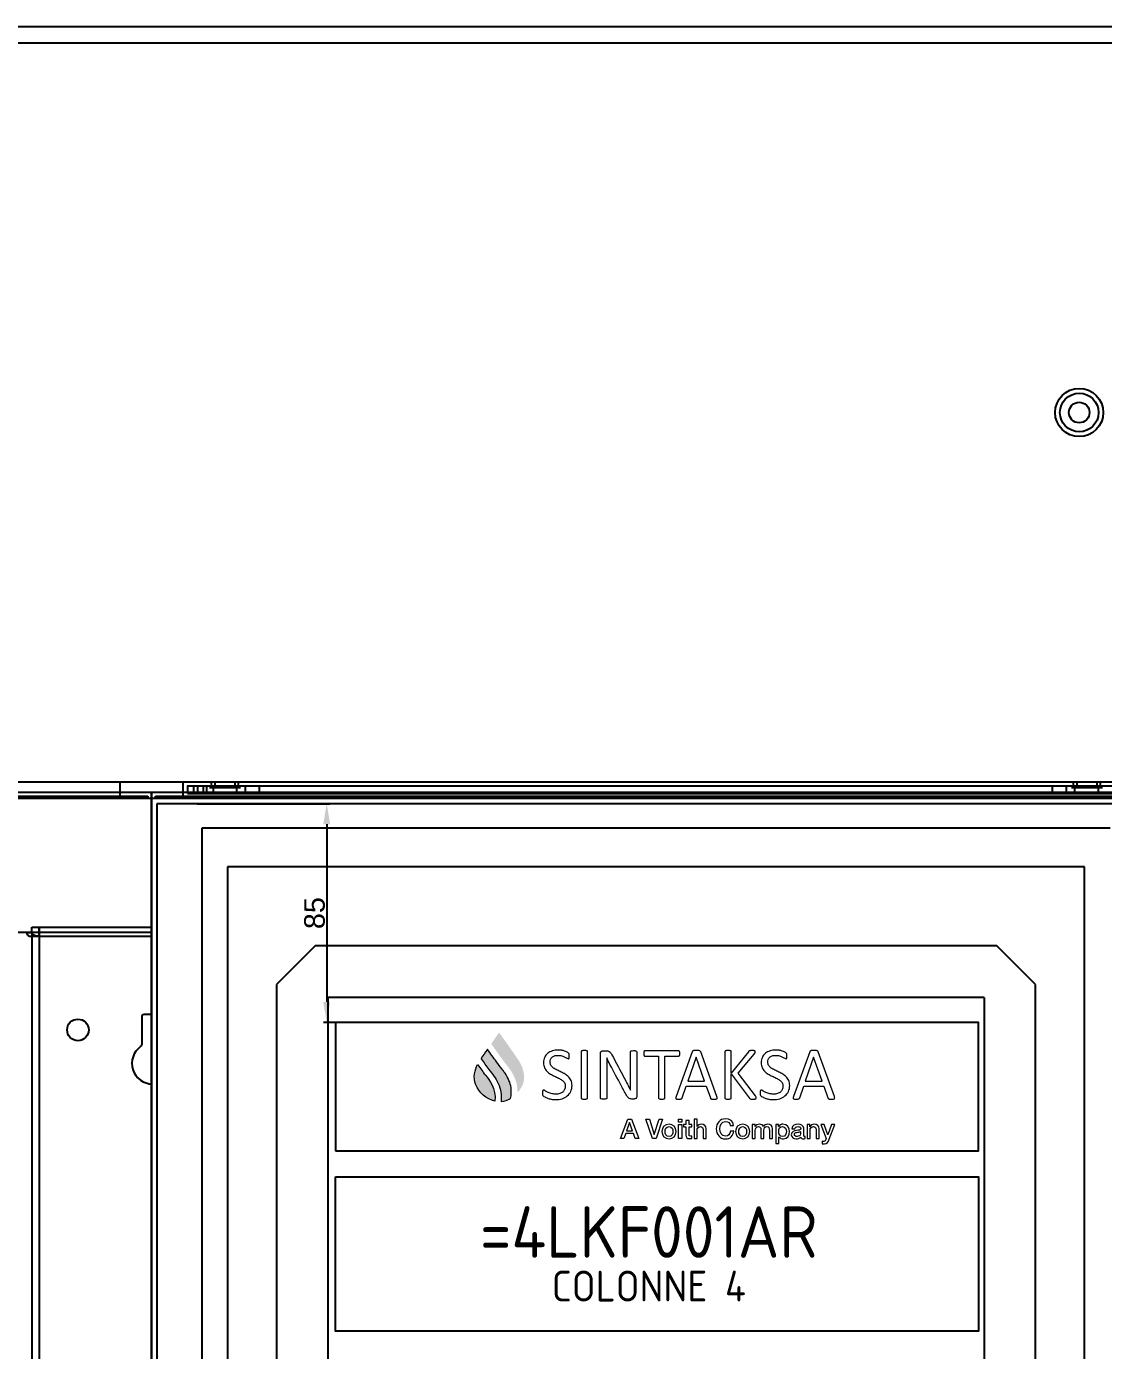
# Model space of a CAD drawing. Header units: millimetres. Extents: x 37984 to 70752, y 14140 to 37584.
# Drawn here: x 39561 to 39980, y 24547 to 25061 of the extents above; entities that cross this region are included whole.
import ezdxf

# ---------------------------------------------------------------- set-up
doc = ezdxf.new("R2010")
doc.units = ezdxf.units.MM
doc.set_wipeout_variables(frame=1)
doc.layers.add('! NO PLOT !', color=7, linetype='Continuous', true_color=0xff75dd, plot=False)
doc.layers.add('000-PI-Oprema', color=30, linetype='Continuous', lineweight=5)
for name, color, linetype in [('000-PI-ORMAR', 2, 'Continuous'), ('AUT_7', 7, 'Continuous'), ('Layer 1', 7, 'Continuous')]:
    doc.layers.add(name, color=color, linetype=linetype)
doc.styles.add('PI0', font='isocpeur.ttf', dxfattribs={"width": 0.9})
doc.styles.get("Standard").update_dxf_attribs({"font": 'arial.ttf'})
doc.dimstyles.new('ISO-25-lb', dxfattribs={"dimtxt": 8, "dimasz": 8, "dimexe": 1.25, "dimexo": 0.625, "dimtad": 1, "dimtxsty": 'Standard', "dimcen": 5, "dimadec": 0, "dimazin": 0, "dimtfac": 1, "dimtmove": 0, "dimatfit": 3, "dimfxl": 1, "dimarcsym": 0})

# ---------------------------------------------------------------- blocks, each defined once
blk = doc.blocks.new('*D586')
at = {"layer": '! NO PLOT !', "color": 0, "linetype": 'Continuous', "lineweight": -2, "ltscale": 0.25, "transparency": 16777216}
for p, q in [((39627.31, 24759.4), (39678.97, 24759.4)), ((39677.72, 24751.4), (39677.72, 24682.4)), ((39701.06, 24674.4), (39676.47, 24674.4))]:
    blk.add_line(p, q, dxfattribs=at)
at = {"layer": '! NO PLOT !', "color": 0, "ltscale": 0.25, "transparency": 16777216}
for points in [[(39676.39, 24751.4), (39679.05, 24751.4), (39677.72, 24759.4)], [(39676.39, 24682.4), (39679.05, 24682.4), (39677.72, 24674.4)]]:
    blk.add_solid(points, dxfattribs=at)
at = {"layer": 'Defpoints', "color": 0, "ltscale": 0.25, "transparency": 16777216}
for p in [(39626.68, 24759.4), (39677.72, 24674.4), (39701.68, 24674.4)]:
    blk.add_point(p, dxfattribs=at)
at = {"layer": '! NO PLOT !', "color": 0, "lineweight": 25, "ltscale": 0.25, "transparency": 16777216, "insert": (39673.01, 24716.9), "char_height": 8, "attachment_point": 5, "rotation": 90}
blk.add_mtext('85', dxfattribs=at)
blk = doc.blocks.new('8606.000_montažna')
at = {"layer": '! NO PLOT !'}
blk.add_line((51182.39, 38449.42), (51182.39, 36559.42), dxfattribs=at)
at = {"layer": '000-PI-ORMAR'}
blk.add_line((51182.39, 38449.42), (51138.39, 38449.42), dxfattribs=at)
blk = doc.blocks.new('spojnica')
at = {"layer": '! NO PLOT !', "transparency": 33554687}
for p, q in [((44768.49, 28808), (44768.49, 28811.5)), ((44768.49, 28811.5), (44768.49, 26919.4)), ((44856.49, 28808), (44856.49, 28811.5)), ((44856.49, 28811.5), (44856.49, 26919.4)), ((44764.49, 28808), (44768.49, 28808)), ((44768.49, 28808), (44856.49, 28808)), ((44856.49, 28808), (44860.49, 28808)), ((44861.49, 28809.4), (44861.49, 26919.4)), ((44808.29, 28776.5), (44808.29, 28765.85)), ((44815.69, 28777.5), (44809.29, 28777.5)), ((44816.69, 28765.85), (44816.69, 28776.5))]:
    blk.add_line(p, q, dxfattribs=at)
for points in [[(44763.49, 28809.4), (44763.51, 28809.2), (44763.57, 28809), (44763.66, 28808.8), (44763.8, 28808.61), (44763.96, 28808.42), (44764.16, 28808.24), (44764.4, 28808.07), (44764.49, 28808)], [(44765.49, 28809.4), (44765.51, 28809.28), (44765.54, 28809.16), (44765.6, 28809.04), (44765.68, 28808.92), (44765.78, 28808.81), (44765.9, 28808.7), (44766.04, 28808.6), (44766.2, 28808.5), (44766.37, 28808.41), (44766.57, 28808.33), (44766.77, 28808.26), (44766.99, 28808.19), (44767.23, 28808.13), (44767.47, 28808.09), (44767.72, 28808.05), (44767.97, 28808.02), (44768.23, 28808.01), (44768.49, 28808)], [(44856.49, 28808), (44856.76, 28808.01), (44857.02, 28808.02), (44857.27, 28808.05), (44857.52, 28808.09), (44857.76, 28808.13), (44857.99, 28808.19), (44858.22, 28808.26), (44858.42, 28808.33), (44858.62, 28808.41), (44858.79, 28808.5), (44858.95, 28808.6), (44859.09, 28808.7), (44859.21, 28808.81), (44859.31, 28808.92), (44859.39, 28809.04), (44859.45, 28809.16), (44859.48, 28809.28), (44859.49, 28809.4)], [(44860.49, 28808), (44860.74, 28808.17), (44860.95, 28808.35), (44861.13, 28808.53), (44861.28, 28808.73), (44861.39, 28808.92), (44861.46, 28809.12), (44861.49, 28809.33), (44861.49, 28809.4)]]:
    blk.add_lwpolyline(points, dxfattribs=at)
for centre in [(44783.49, 28771.5), (44841.49, 28771.5)]:
    blk.add_circle(centre, 4.2, dxfattribs=at)
for centre, radius, start, end in [((44809.29, 28776.5), 1, 90, 180), ((44815.69, 28776.5), 1, 0, 90), ((44812.49, 28758.5), 8, 125.2944, 54.7056), ((44807.29, 28765.85), 1, 305.2944, 0), ((44817.69, 28765.85), 1, 180, 234.7056)]:
    blk.add_arc(centre, radius, start, end, dxfattribs=at)
at = {"layer": '000-PI-ORMAR', "transparency": 33554687}
for p, q in [((44765.59, 28811.5), (44859.39, 28811.5)), ((44765.59, 28809.5), (44765.59, 28811.5)), ((44859.39, 28809.5), (44859.39, 28811.5)), ((44763.49, 28809.4), (44765.49, 28809.4)), ((44765.59, 28809.5), (44768.49, 28809.5)), ((44768.49, 28809.5), (44856.49, 28809.5)), ((44856.49, 28809.5), (44859.39, 28809.5)), ((44859.49, 28809.4), (44861.49, 28809.4))]:
    blk.add_line(p, q, dxfattribs=at)
blk = doc.blocks.new('SE_krov_300mm')
at = {"layer": '000-PI-ORMAR'}
for p, q in [((-444.5, 300), (488.5, 300)), ((507, 293.5), (-485, 293.5)), ((-485, 6.5), (507, 6.5)), ((466.5, 0), (-466.5, 0)), ((490, 0), (466.5, 0))]:
    blk.add_line(p, q, dxfattribs=at)
for radius in [9.36, 9.36, 7.5, 4]:
    blk.add_circle((471.5, 150), radius, dxfattribs=at)

msp = doc.modelspace()

# ---------------------------------------------------------------- linework, layer by layer
at = {"layer": '000-PI-ORMAR'}
for p, q in [((39029.922, 24767.904), (39597.422, 24767.904)), ((39597.422, 24761.404), (39597.422, 24767.904)), ((39621.922, 24767.904), (39989.422, 24767.904)), ((39029.922, 24763.904), (39597.422, 24763.904)), ((39029.922, 24762.404), (39597.422, 24762.404))]:
    msp.add_line(p, q, dxfattribs=at)

# ---------------------------------------------------------------- block references
at = {"layer": '000-PI-Oprema'}
for name, p in [('8606.000_montažna', (-11619.223, -13740.014)), ('spojnica', (-5202.464, -4100))]:
    msp.add_blockref(name, p, dxfattribs=at)

# ---------------------------------------------------------------- next in the draw order: wipeouts: each hides what was drawn before it
msp.add_wipeout([(39609.672, 24763.904), (40001.672, 24763.904), (40001.672, 22766.904), (39609.672, 22766.904)]).dxf.layer = '000-PI-ORMAR'

# ---------------------------------------------------------------- next in the draw order: hatches: boundary and pattern name
at = {"true_color": 0x0063af}
h = msp.add_hatch(color=144, dxfattribs=at)
h.dxf.hatch_style = 1
h.paths.add_polyline_path([(39747.527, 24666.565), (39744.718, 24670.515, 0.0001639), (39741.661, 24666.133, 0.3444458), (39741.65, 24666.108, 0.0001087), (39742.459, 24664.982, 0.0062703), (39746.843, 24658.92, 0.0087089), (39747.566, 24657.989, -0.0195732), (39748.984, 24656.118, -0.0588841), (39750.911, 24652.556, -0.1007765), (39751.867, 24647.117, 0.0805623), (39753.934, 24650.399, 0.0737065), (39754.393, 24652.301, 0.055392), (39754.357, 24654.23, 0.070345), (39753.38, 24657.699, 0.03122), (39752.607, 24659.214), (39752.374, 24659.58, 0.0016872)])
h = msp.add_hatch(color=144, dxfattribs=at)
h.dxf.hatch_style = 1
h.paths.add_polyline_path([(39745.52, 24643.753, 0.1104096), (39749.171, 24644.903), (39749.342, 24645.947, 0.1335801), (39748.545, 24651.924, 0.0533925), (39747.024, 24654.672, 0.0177841), (39746.127, 24655.881), (39745.723, 24656.389, -0.0112383), (39743.688, 24659.099, 0.0006132), (39740.172, 24663.989, 0.0677796), (39740.032, 24663.796, 0.0011834), (39737.676, 24660.403, 0.0478512), (39737.777, 24660.258, 0.0008429), (39739.213, 24658.261, 0.0066904), (39740.755, 24656.172, -0.0062584), (39742.724, 24653.589, -0.0459109), (39744.337, 24650.745, -0.1290323)])
h = msp.add_hatch(color=144, dxfattribs=at)
h.dxf.hatch_style = 1
edge = h.paths.add_edge_path()
edge.add_spline(control_points=[(39735.622, 24650.236), (39736.961, 24647.207), (39739.655, 24644.524), (39743.084, 24643.871)], knot_values=[3, 3, 3, 3, 4, 4, 4, 4], degree=3, periodic=0)
edge.add_spline(control_points=[(39743.084, 24643.871), (39743.549, 24648.748), (39740.914, 24652.061), (39739.43, 24653.912)], knot_values=[4, 4, 4, 4, 5, 5, 5, 5], degree=3, periodic=0)
edge.add_spline(control_points=[(39739.43, 24653.912), (39739.43, 24653.912), (39739.238, 24654.153), (39739.238, 24654.153)], knot_values=[0.00001, 0.00001, 0.00001, 0.00001, 1, 1, 1, 1], degree=3, periodic=0)
edge.add_spline(control_points=[(39739.238, 24654.153), (39738.555, 24655.012), (39737.518, 24656.442), (39736.306, 24658.132)], knot_values=[1, 1, 1, 1, 2, 2, 2, 2], degree=3, periodic=0)
edge.add_spline(control_points=[(39736.306, 24658.132), (39735.346, 24656.11), (39734.431, 24652.924), (39735.622, 24650.236)], knot_values=[2, 2, 2, 2, 3, 3, 3, 3], degree=3, periodic=0)

# ---------------------------------------------------------------- next in the draw order: linework, layer by layer
at = {"layer": '! NO PLOT !'}
for p, q in [((39609.684, 24761.404), (39609.684, 22776.904)), ((39609.684, 22776.904), (39609.684, 24761.404)), ((39982.184, 24749.904), (39629.184, 24749.904)), ((39629.184, 24749.904), (39629.184, 22788.404)), ((39609.672, 22789.904), (39609.672, 24740.766)), ((39972.184, 24734.904), (39639.184, 24734.904)), ((39639.184, 24734.904), (39639.184, 22803.404)), ((39972.184, 22803.404), (39972.184, 24734.904)), ((39673.184, 24704.154), (39658.184, 24689.154)), ((39938.184, 24704.154), (39673.184, 24704.154)), ((39953.184, 24689.154), (39938.184, 24704.154)), ((39658.184, 24689.154), (39658.184, 22849.154)), ((39953.184, 22849.154), (39953.184, 24689.154)), ((39678.184, 24684.154), (39678.184, 22854.154)), ((39933.184, 24684.154), (39678.184, 24684.154)), ((39933.184, 24684.154), (39933.184, 22854.154))]:
    msp.add_line(p, q, dxfattribs=at)
msp.add_lwpolyline([(39681.065, 24624.484), (39931.065, 24624.484), (39931.065, 24674.404), (39681.065, 24674.404)], close=True)
at = {"layer": '000-PI-ORMAR'}
for p, q in [((39621.922, 24761.404), (39621.922, 24767.904)), ((39623.422, 24766.404), (39987.922, 24766.404)), ((39623.672, 24766.404), (39623.672, 24763.404)), ((39626.039, 24763.404), (39626.039, 24766.404)), ((39627.672, 24763.404), (39627.672, 24766.404)), ((39629.672, 24766.404), (39629.672, 24763.404)), ((39631.059, 24763.404), (39631.059, 24766.404)), ((39633.071, 24766.404), (39632.765, 24767.904)), ((39633.071, 24766.404), (39632.765, 24767.904)), ((39633.672, 24763.404), (39633.672, 24766.404)), ((39634.172, 24767.904), (39634.172, 24766.404)), ((39642.172, 24766.404), (39642.172, 24767.904)), ((39642.826, 24763.404), (39642.826, 24766.404)), ((39643.272, 24766.404), (39643.579, 24767.904)), ((39643.272, 24766.404), (39643.579, 24767.904)), ((39646.112, 24763.404), (39646.112, 24766.404)), ((39651.588, 24763.404), (39651.588, 24766.404)), ((39959.755, 24763.404), (39959.755, 24766.404)), ((39965.231, 24763.404), (39965.231, 24766.404)), ((39968.071, 24766.404), (39967.765, 24767.904)), ((39968.071, 24766.404), (39967.765, 24767.904)), ((39968.517, 24763.404), (39968.517, 24766.404)), ((39969.172, 24767.904), (39969.172, 24766.404)), ((39977.172, 24766.404), (39977.172, 24767.904)), ((39977.672, 24763.404), (39977.672, 24766.404)), ((39978.272, 24766.404), (39978.579, 24767.904)), ((39978.272, 24766.404), (39978.579, 24767.904)), ((39609.684, 24761.404), (39017.684, 24761.404)), ((39597.422, 24763.904), (39609.672, 24763.904)), ((39597.422, 24762.404), (39608.172, 24762.404)), ((39608.172, 24762.404), (39608.172, 24761.404)), ((39609.672, 24740.766), (39609.672, 24763.904)), ((39609.672, 24763.904), (39621.922, 24763.904)), ((39609.672, 24763.904), (39609.672, 24761.404)), ((40001.684, 24761.404), (39609.684, 24761.404)), ((40001.684, 24761.404), (39609.684, 24761.404)), ((39609.684, 24761.404), (39609.684, 22776.904)), ((39611.172, 24761.404), (39611.172, 24762.404)), ((39611.172, 24762.404), (39621.922, 24762.404)), ((39621.922, 24763.904), (39989.422, 24763.904)), ((39621.922, 24762.404), (39989.422, 24762.404)), ((39623.672, 24763.404), (39987.672, 24763.404)), ((39644.172, 24765.554), (39632.172, 24765.554)), ((39644.172, 24765.554), (39632.172, 24765.554)), ((39979.172, 24765.554), (39967.172, 24765.554)), ((39979.172, 24765.554), (39967.172, 24765.554)), ((39611.684, 24759.404), (39611.684, 22778.904)), ((39999.684, 24759.404), (39611.684, 24759.404))]:
    msp.add_line(p, q, dxfattribs=at)
at = {"layer": 'AUT_7'}
msp.add_lwpolyline([(39681.065, 24614.484), (39931.065, 24614.484), (39931.065, 24554.484), (39681.065, 24554.484)], close=True, dxfattribs=at)
at = {"layer": 'Layer 1', "color": 144, "lineweight": 0, "true_color": 0x0063af}
msp.add_lwpolyline([(39745.723, 24656.389, -0.0112383), (39743.688, 24659.099, 0.0006132), (39740.172, 24663.989, 0.0677796), (39740.032, 24663.796, 0.0011834), (39737.676, 24660.403, 0.0478512), (39737.777, 24660.258, 0.0008429), (39739.213, 24658.261, 0.0066904), (39740.755, 24656.172, -0.0062584), (39742.724, 24653.589, -0.0459109), (39744.337, 24650.745, -0.1290323), (39745.52, 24643.753, 0.1104096), (39749.171, 24644.903), (39749.342, 24645.947, 0.1335801), (39748.545, 24651.924, 0.0533925), (39747.024, 24654.672, 0.0177841), (39746.127, 24655.881), (39745.723, 24656.389)], format="xyb", dxfattribs=at)
at = {"layer": 'Layer 1', "color": 8, "lineweight": 0, "true_color": 0x777777}
msp.add_lwpolyline([(39798.219, 24645.733, -0.1035306), (39798.127, 24645.248, -0.223171), (39797.469, 24644.708, -0.0624211), (39797.164, 24644.665, -0.0012931), (39796.244, 24644.665, -0.061201), (39795.59, 24644.75, -0.1130218), (39794.952, 24645.134, -0.0487154), (39794.542, 24645.61, -0.0254764), (39794.225, 24646.106, -0.0066886), (39792.184, 24649.898, -0.0023466), (39787.79, 24658.101, -0.0102917), (39786.517, 24660.661), (39786.517, 24660.072, -0.0052088), (39786.561, 24656.714, -0.0000251), (39786.561, 24645.078, -0.1260238), (39786.521, 24644.926, -0.1434189), (39786.401, 24644.793, -0.091373), (39786.177, 24644.708, -0.0469163), (39785.623, 24644.628, -0.0173475), (39785.094, 24644.624, -0.0657354), (39784.369, 24644.729, -0.1385706), (39784.154, 24644.86, -0.1341797), (39784.074, 24645.047, -0.0004176), (39784.072, 24662.354, -0.0895574), (39784.151, 24662.84, -0.1357099), (39784.388, 24663.168, -0.1623113), (39785.082, 24663.423, -0.0012781), (39786.447, 24663.422, -0.0456713), (39787.011, 24663.365, -0.1705051), (39787.89, 24662.837, -0.0361942), (39788.146, 24662.494, -0.0237687), (39788.504, 24661.883, 0.0004254), (39793.353, 24652.809, -0.0075938), (39795.768, 24648.092, -0.0040344), (39795.733, 24652.493, -0.0000156), (39795.732, 24663.01, -0.253568), (39795.891, 24663.287, -0.067602), (39796.115, 24663.386, -0.0470169), (39796.45, 24663.448, -0.0367928), (39797.426, 24663.456, -0.0403102), (39797.791, 24663.402, -0.0734576), (39798.028, 24663.309, -0.2458048), (39798.217, 24663.041, -0.0004177)], format="xyb", close=True, dxfattribs=at)
for points in [[(39821.277, 24660.938), (39821.262, 24660.938), (39818.036, 24651.606), (39824.549, 24651.606), (39821.277, 24660.938)], [(39866.945, 24660.938), (39866.93, 24660.938), (39863.707, 24651.606), (39870.216, 24651.606), (39866.945, 24660.938)], [(39794.745, 24636.795), (39796.136, 24636.795), (39799.009, 24629.334), (39797.607, 24629.334), (39796.909, 24631.308), (39793.929, 24631.308), (39793.231, 24629.334), (39791.882, 24629.334), (39794.745, 24636.795)], [(39794.285, 24632.301), (39796.563, 24632.301), (39795.445, 24635.509), (39795.415, 24635.509), (39794.285, 24632.301)], [(39801.775, 24636.795), (39803.134, 24636.795), (39805.006, 24630.891), (39805.026, 24630.891), (39806.938, 24636.795), (39808.264, 24636.795), (39805.714, 24629.334), (39804.264, 24629.334), (39801.775, 24636.795)], [(39814.489, 24636.795), (39815.68, 24636.795), (39815.68, 24635.666), (39814.489, 24635.666), (39814.489, 24636.795)], [(39814.489, 24634.734), (39815.68, 24634.734), (39815.68, 24629.333), (39814.489, 24629.333), (39814.489, 24634.734)]]:
    msp.add_lwpolyline(points, dxfattribs=at)
for points, knots in [([(39773.05, 24649.959), (39773.05, 24649.08), (39772.887, 24648.299), (39772.565, 24647.614), (39772.243, 24646.93), (39771.793, 24646.347), (39771.219, 24645.871), (39770.647, 24645.394), (39769.972, 24645.034), (39769.194, 24644.794), (39768.417, 24644.553), (39767.582, 24644.433), (39766.685, 24644.433), (39766.058, 24644.433), (39765.476, 24644.482), (39764.941, 24644.591), (39764.407, 24644.699), (39763.93, 24644.827), (39763.508, 24644.981), (39763.092, 24645.136), (39762.738, 24645.297), (39762.454, 24645.459), (39762.167, 24645.622), (39761.969, 24645.763), (39761.86, 24645.878), (39761.75, 24645.994), (39761.666, 24646.141), (39761.616, 24646.321), (39761.563, 24646.497), (39761.537, 24646.736), (39761.537, 24647.035), (39761.537, 24647.247), (39761.545, 24647.424), (39761.565, 24647.565), (39761.583, 24647.705), (39761.614, 24647.815), (39761.649, 24647.903), (39761.69, 24647.991), (39761.738, 24648.051), (39761.796, 24648.085), (39761.852, 24648.118), (39761.923, 24648.137), (39762, 24648.137), (39762.134, 24648.137), (39762.324, 24648.053), (39762.568, 24647.891), (39762.815, 24647.727), (39763.132, 24647.546), (39763.516, 24647.356), (39763.905, 24647.16), (39764.369, 24646.98), (39764.912, 24646.809), (39765.459, 24646.644), (39766.085, 24646.556), (39766.802, 24646.556), (39767.341, 24646.556), (39767.833, 24646.632), (39768.283, 24646.775), (39768.732, 24646.919), (39769.116, 24647.124), (39769.441, 24647.389), (39769.763, 24647.653), (39770.012, 24647.98), (39770.185, 24648.364), (39770.36, 24648.752), (39770.447, 24649.188), (39770.447, 24649.685), (39770.447, 24650.214), (39770.325, 24650.668), (39770.084, 24651.044), (39769.842, 24651.417), (39769.525, 24651.751), (39769.128, 24652.034), (39768.732, 24652.317), (39768.283, 24652.579), (39767.777, 24652.814), (39767.269, 24653.05), (39766.751, 24653.293), (39766.223, 24653.536), (39765.69, 24653.783), (39765.177, 24654.059), (39764.676, 24654.357), (39764.171, 24654.654), (39763.724, 24655.006), (39763.33, 24655.413), (39762.931, 24655.817), (39762.614, 24656.292), (39762.368, 24656.836), (39762.119, 24657.383), (39762, 24658.036), (39762, 24658.798), (39762, 24659.576), (39762.139, 24660.274), (39762.426, 24660.887), (39762.708, 24661.497), (39763.107, 24662.015), (39763.609, 24662.427), (39764.117, 24662.842), (39764.72, 24663.156), (39765.42, 24663.375), (39766.119, 24663.592), (39766.873, 24663.7), (39767.684, 24663.7), (39768.1, 24663.7), (39768.514, 24663.663), (39768.933, 24663.592), (39769.354, 24663.519), (39769.748, 24663.423), (39770.119, 24663.302), (39770.492, 24663.182), (39770.823, 24663.048), (39771.112, 24662.896), (39771.402, 24662.744), (39771.592, 24662.626), (39771.683, 24662.536), (39771.772, 24662.445), (39771.834, 24662.37), (39771.864, 24662.318), (39771.891, 24662.265), (39771.917, 24662.198), (39771.938, 24662.117), (39771.955, 24662.034), (39771.968, 24661.933), (39771.98, 24661.82), (39771.988, 24661.704), (39771.993, 24661.553), (39771.993, 24661.372), (39771.993, 24661.198), (39771.988, 24661.045), (39771.973, 24660.911), (39771.958, 24660.771), (39771.938, 24660.661), (39771.907, 24660.569), (39771.879, 24660.477), (39771.836, 24660.412), (39771.785, 24660.367), (39771.732, 24660.322), (39771.671, 24660.301), (39771.602, 24660.301), (39771.498, 24660.301), (39771.331, 24660.367), (39771.104, 24660.501), (39770.879, 24660.637), (39770.599, 24660.79), (39770.274, 24660.962), (39769.944, 24661.125), (39769.558, 24661.284), (39769.106, 24661.421), (39768.658, 24661.56), (39768.158, 24661.631), (39767.597, 24661.631), (39767.076, 24661.631), (39766.622, 24661.56), (39766.236, 24661.421), (39765.852, 24661.284), (39765.532, 24661.093), (39765.281, 24660.865), (39765.032, 24660.633), (39764.841, 24660.36), (39764.717, 24660.04), (39764.592, 24659.725), (39764.529, 24659.386), (39764.529, 24659.028), (39764.529, 24658.506), (39764.651, 24658.06), (39764.892, 24657.682), (39765.131, 24657.307), (39765.454, 24656.975), (39765.855, 24656.684), (39766.254, 24656.395), (39766.708, 24656.129), (39767.221, 24655.888), (39767.732, 24655.649), (39768.252, 24655.403), (39768.783, 24655.158), (39769.311, 24654.911), (39769.835, 24654.641), (39770.345, 24654.348), (39770.855, 24654.055), (39771.312, 24653.704), (39771.714, 24653.308), (39772.11, 24652.907), (39772.435, 24652.433), (39772.679, 24651.889), (39772.928, 24651.345), (39773.05, 24650.698), (39773.05, 24649.959)], [0, 0, 0, 0, 1, 1, 1, 2, 2, 2, 3, 3, 3, 4, 4, 4, 5, 5, 5, 6, 6, 6, 7, 7, 7, 8, 8, 8, 9, 9, 9, 10, 10, 10, 11, 11, 11, 12, 12, 12, 13, 13, 13, 14, 14, 14, 15, 15, 15, 16, 16, 16, 17, 17, 17, 18, 18, 18, 19, 19, 19, 20, 20, 20, 21, 21, 21, 22, 22, 22, 23, 23, 23, 24, 24, 24, 25, 25, 25, 26, 26, 26, 27, 27, 27, 28, 28, 28, 29, 29, 29, 30, 30, 30, 31, 31, 31, 32, 32, 32, 33, 33, 33, 34, 34, 34, 35, 35, 35, 36, 36, 36, 37, 37, 37, 38, 38, 38, 39, 39, 39, 40, 40, 40, 41, 41, 41, 42, 42, 42, 43, 43, 43, 44, 44, 44, 45, 45, 45, 46, 46, 46, 47, 47, 47, 48, 48, 48, 49, 49, 49, 50, 50, 50, 51, 51, 51, 52, 52, 52, 53, 53, 53, 54, 54, 54, 55, 55, 55, 56, 56, 56, 57, 57, 57, 58, 58, 58, 59, 59, 59, 60, 60, 60, 61, 61, 61, 62, 62, 62, 62]), ([(39779.097, 24645.081), (39779.097, 24645.007), (39779.08, 24644.939), (39779.039, 24644.878), (39779.001, 24644.823), (39778.935, 24644.777), (39778.836, 24644.741), (39778.736, 24644.709), (39778.612, 24644.68), (39778.452, 24644.656), (39778.294, 24644.63), (39778.094, 24644.621), (39777.853, 24644.621), (39777.622, 24644.621), (39777.423, 24644.63), (39777.261, 24644.656), (39777.093, 24644.68), (39776.966, 24644.709), (39776.87, 24644.741), (39776.771, 24644.777), (39776.705, 24644.823), (39776.666, 24644.878), (39776.628, 24644.939), (39776.61, 24645.007), (39776.61, 24645.081), (39776.61, 24645.081), (39776.61, 24663.048), (39776.61, 24663.048), (39776.61, 24663.127), (39776.628, 24663.195), (39776.672, 24663.251), (39776.717, 24663.307), (39776.788, 24663.355), (39776.893, 24663.387), (39776.991, 24663.423), (39777.121, 24663.45), (39777.281, 24663.474), (39777.441, 24663.5), (39777.632, 24663.511), (39777.853, 24663.511), (39778.094, 24663.511), (39778.294, 24663.5), (39778.452, 24663.474), (39778.612, 24663.45), (39778.736, 24663.423), (39778.836, 24663.387), (39778.935, 24663.355), (39779.001, 24663.307), (39779.039, 24663.251), (39779.08, 24663.195), (39779.097, 24663.127), (39779.097, 24663.048), (39779.097, 24663.048), (39779.097, 24645.081), (39779.097, 24645.081)], [0, 0, 0, 0, 1, 1, 1, 2, 2, 2, 3, 3, 3, 4, 4, 4, 5, 5, 5, 6, 6, 6, 7, 7, 7, 8, 8, 8, 9, 9, 9, 10, 10, 10, 11, 11, 11, 12, 12, 12, 13, 13, 13, 14, 14, 14, 15, 15, 15, 16, 16, 16, 17, 17, 17, 18, 18, 18, 18]), ([(39814.928, 24662.354), (39814.928, 24662.17), (39814.918, 24662.015), (39814.898, 24661.876), (39814.877, 24661.745), (39814.849, 24661.637), (39814.803, 24661.55), (39814.761, 24661.468), (39814.707, 24661.41), (39814.646, 24661.372), (39814.585, 24661.334), (39814.512, 24661.314), (39814.433, 24661.314), (39814.433, 24661.314), (39809.173, 24661.314), (39809.173, 24661.314), (39809.173, 24661.314), (39809.173, 24645.081), (39809.173, 24645.081), (39809.173, 24645.007), (39809.15, 24644.939), (39809.114, 24644.878), (39809.072, 24644.823), (39809.005, 24644.777), (39808.909, 24644.741), (39808.812, 24644.709), (39808.683, 24644.68), (39808.525, 24644.656), (39808.365, 24644.63), (39808.165, 24644.621), (39807.926, 24644.621), (39807.692, 24644.621), (39807.496, 24644.63), (39807.331, 24644.656), (39807.169, 24644.68), (39807.039, 24644.709), (39806.943, 24644.741), (39806.846, 24644.777), (39806.778, 24644.823), (39806.74, 24644.878), (39806.702, 24644.939), (39806.682, 24645.007), (39806.682, 24645.081), (39806.682, 24645.081), (39806.682, 24661.314), (39806.682, 24661.314), (39806.682, 24661.314), (39801.417, 24661.314), (39801.417, 24661.314), (39801.338, 24661.314), (39801.272, 24661.334), (39801.208, 24661.372), (39801.145, 24661.41), (39801.094, 24661.468), (39801.056, 24661.55), (39801.015, 24661.637), (39800.985, 24661.745), (39800.965, 24661.876), (39800.937, 24662.015), (39800.924, 24662.17), (39800.924, 24662.354), (39800.924, 24662.537), (39800.937, 24662.696), (39800.965, 24662.842), (39800.985, 24662.978), (39801.015, 24663.093), (39801.056, 24663.182), (39801.094, 24663.265), (39801.145, 24663.33), (39801.208, 24663.365), (39801.272, 24663.405), (39801.338, 24663.424), (39801.417, 24663.424), (39801.417, 24663.424), (39814.433, 24663.424), (39814.433, 24663.424), (39814.512, 24663.424), (39814.585, 24663.405), (39814.646, 24663.365), (39814.707, 24663.33), (39814.761, 24663.265), (39814.803, 24663.182), (39814.849, 24663.093), (39814.877, 24662.978), (39814.898, 24662.842), (39814.918, 24662.696), (39814.928, 24662.537), (39814.928, 24662.354)], [0, 0, 0, 0, 1, 1, 1, 2, 2, 2, 3, 3, 3, 4, 4, 4, 5, 5, 5, 6, 6, 6, 7, 7, 7, 8, 8, 8, 9, 9, 9, 10, 10, 10, 11, 11, 11, 12, 12, 12, 13, 13, 13, 14, 14, 14, 15, 15, 15, 16, 16, 16, 17, 17, 17, 18, 18, 18, 19, 19, 19, 20, 20, 20, 21, 21, 21, 22, 22, 22, 23, 23, 23, 24, 24, 24, 25, 25, 25, 26, 26, 26, 27, 27, 27, 28, 28, 28, 29, 29, 29, 29]), ([(39829.333, 24645.588), (39829.412, 24645.377), (39829.451, 24645.206), (39829.458, 24645.073), (39829.463, 24644.945), (39829.425, 24644.844), (39829.349, 24644.778), (39829.273, 24644.711), (39829.146, 24644.669), (39828.965, 24644.651), (39828.785, 24644.63), (39828.549, 24644.621), (39828.249, 24644.621), (39827.952, 24644.621), (39827.713, 24644.627), (39827.533, 24644.64), (39827.355, 24644.656), (39827.22, 24644.68), (39827.127, 24644.714), (39827.038, 24644.748), (39826.969, 24644.794), (39826.928, 24644.85), (39826.882, 24644.911), (39826.842, 24644.981), (39826.804, 24645.069), (39826.804, 24645.069), (39825.196, 24649.625), (39825.196, 24649.625), (39825.196, 24649.625), (39817.414, 24649.625), (39817.414, 24649.625), (39817.414, 24649.625), (39815.88, 24645.128), (39815.88, 24645.128), (39815.852, 24645.04), (39815.815, 24644.966), (39815.766, 24644.903), (39815.72, 24644.838), (39815.646, 24644.783), (39815.556, 24644.741), (39815.464, 24644.699), (39815.332, 24644.669), (39815.167, 24644.651), (39814.997, 24644.63), (39814.778, 24644.621), (39814.506, 24644.621), (39814.23, 24644.621), (39813.998, 24644.63), (39813.821, 24644.656), (39813.643, 24644.68), (39813.516, 24644.726), (39813.445, 24644.794), (39813.371, 24644.86), (39813.335, 24644.961), (39813.343, 24645.09), (39813.348, 24645.217), (39813.391, 24645.392), (39813.465, 24645.604), (39813.465, 24645.604), (39819.743, 24662.992), (39819.743, 24662.992), (39819.781, 24663.096), (39819.832, 24663.186), (39819.896, 24663.252), (39819.959, 24663.319), (39820.051, 24663.373), (39820.17, 24663.41), (39820.292, 24663.45), (39820.447, 24663.474), (39820.632, 24663.488), (39820.823, 24663.502), (39821.061, 24663.512), (39821.349, 24663.512), (39821.658, 24663.512), (39821.912, 24663.502), (39822.116, 24663.488), (39822.319, 24663.474), (39822.482, 24663.45), (39822.608, 24663.41), (39822.735, 24663.373), (39822.829, 24663.315), (39822.898, 24663.242), (39822.966, 24663.169), (39823.02, 24663.082), (39823.055, 24662.976), (39823.055, 24662.976), (39829.333, 24645.588), (39829.333, 24645.588)], [0, 0, 0, 0, 1, 1, 1, 2, 2, 2, 3, 3, 3, 4, 4, 4, 5, 5, 5, 6, 6, 6, 7, 7, 7, 8, 8, 8, 9, 9, 9, 10, 10, 10, 11, 11, 11, 12, 12, 12, 13, 13, 13, 14, 14, 14, 15, 15, 15, 16, 16, 16, 17, 17, 17, 18, 18, 18, 19, 19, 19, 20, 20, 20, 21, 21, 21, 22, 22, 22, 23, 23, 23, 24, 24, 24, 25, 25, 25, 26, 26, 26, 27, 27, 27, 28, 28, 28, 29, 29, 29, 29]), ([(39844.668, 24645.11), (39844.668, 24645.034), (39844.651, 24644.966), (39844.621, 24644.903), (39844.584, 24644.836), (39844.519, 24644.787), (39844.422, 24644.749), (39844.326, 24644.711), (39844.196, 24644.68), (39844.034, 24644.656), (39843.868, 24644.63), (39843.655, 24644.621), (39843.393, 24644.621), (39843.059, 24644.621), (39842.784, 24644.634), (39842.571, 24644.662), (39842.357, 24644.691), (39842.2, 24644.745), (39842.093, 24644.823), (39841.989, 24644.9), (39841.9, 24644.985), (39841.832, 24645.081), (39841.832, 24645.081), (39834.947, 24654.442), (39834.947, 24654.442), (39834.947, 24654.442), (39834.947, 24645.081), (39834.947, 24645.081), (39834.947, 24645.013), (39834.927, 24644.951), (39834.891, 24644.888), (39834.85, 24644.823), (39834.782, 24644.777), (39834.687, 24644.741), (39834.59, 24644.709), (39834.464, 24644.68), (39834.304, 24644.656), (39834.144, 24644.63), (39833.943, 24644.621), (39833.702, 24644.621), (39833.473, 24644.621), (39833.275, 24644.63), (39833.11, 24644.656), (39832.945, 24644.68), (39832.816, 24644.709), (39832.717, 24644.741), (39832.623, 24644.777), (39832.556, 24644.823), (39832.516, 24644.888), (39832.478, 24644.951), (39832.46, 24645.013), (39832.46, 24645.081), (39832.46, 24645.081), (39832.46, 24663.048), (39832.46, 24663.048), (39832.46, 24663.126), (39832.478, 24663.195), (39832.516, 24663.251), (39832.556, 24663.31), (39832.623, 24663.355), (39832.717, 24663.387), (39832.816, 24663.423), (39832.945, 24663.451), (39833.11, 24663.475), (39833.275, 24663.497), (39833.473, 24663.512), (39833.702, 24663.512), (39833.943, 24663.512), (39834.144, 24663.497), (39834.304, 24663.475), (39834.464, 24663.451), (39834.59, 24663.423), (39834.687, 24663.387), (39834.782, 24663.355), (39834.85, 24663.31), (39834.891, 24663.251), (39834.927, 24663.195), (39834.947, 24663.126), (39834.947, 24663.048), (39834.947, 24663.048), (39834.947, 24654.731), (39834.947, 24654.731), (39834.947, 24654.731), (39841.573, 24663.048), (39841.573, 24663.048), (39841.631, 24663.136), (39841.697, 24663.207), (39841.775, 24663.265), (39841.852, 24663.325), (39841.949, 24663.368), (39842.058, 24663.403), (39842.167, 24663.439), (39842.302, 24663.465), (39842.461, 24663.482), (39842.621, 24663.502), (39842.827, 24663.512), (39843.079, 24663.512), (39843.328, 24663.512), (39843.531, 24663.497), (39843.686, 24663.475), (39843.838, 24663.451), (39843.963, 24663.42), (39844.054, 24663.382), (39844.145, 24663.344), (39844.207, 24663.296), (39844.242, 24663.236), (39844.275, 24663.182), (39844.29, 24663.114), (39844.29, 24663.048), (39844.29, 24662.922), (39844.26, 24662.8), (39844.199, 24662.672), (39844.136, 24662.545), (39844.016, 24662.371), (39843.843, 24662.151), (39843.843, 24662.151), (39837.636, 24654.731), (39837.636, 24654.731), (39837.636, 24654.731), (39844.318, 24645.852), (39844.318, 24645.852), (39844.486, 24645.599), (39844.584, 24645.428), (39844.621, 24645.339), (39844.651, 24645.243), (39844.668, 24645.168), (39844.668, 24645.11)], [0, 0, 0, 0, 1, 1, 1, 2, 2, 2, 3, 3, 3, 4, 4, 4, 5, 5, 5, 6, 6, 6, 7, 7, 7, 8, 8, 8, 9, 9, 9, 10, 10, 10, 11, 11, 11, 12, 12, 12, 13, 13, 13, 14, 14, 14, 15, 15, 15, 16, 16, 16, 17, 17, 17, 18, 18, 18, 19, 19, 19, 20, 20, 20, 21, 21, 21, 22, 22, 22, 23, 23, 23, 24, 24, 24, 25, 25, 25, 26, 26, 26, 27, 27, 27, 28, 28, 28, 29, 29, 29, 30, 30, 30, 31, 31, 31, 32, 32, 32, 33, 33, 33, 34, 34, 34, 35, 35, 35, 36, 36, 36, 37, 37, 37, 38, 38, 38, 39, 39, 39, 40, 40, 40, 41, 41, 41, 42, 42, 42, 42]), ([(39857.644, 24649.959), (39857.644, 24649.08), (39857.482, 24648.299), (39857.159, 24647.614), (39856.837, 24646.93), (39856.385, 24646.347), (39855.81, 24645.871), (39855.239, 24645.394), (39854.564, 24645.034), (39853.789, 24644.794), (39853.012, 24644.553), (39852.176, 24644.433), (39851.28, 24644.433), (39850.652, 24644.433), (39850.071, 24644.482), (39849.534, 24644.591), (39849.002, 24644.699), (39848.522, 24644.827), (39848.105, 24644.981), (39847.686, 24645.136), (39847.335, 24645.297), (39847.048, 24645.459), (39846.764, 24645.622), (39846.566, 24645.763), (39846.454, 24645.878), (39846.345, 24645.994), (39846.259, 24646.141), (39846.208, 24646.321), (39846.155, 24646.497), (39846.13, 24646.736), (39846.13, 24647.035), (39846.13, 24647.247), (39846.139, 24647.424), (39846.157, 24647.565), (39846.177, 24647.705), (39846.205, 24647.815), (39846.246, 24647.903), (39846.287, 24647.991), (39846.33, 24648.051), (39846.391, 24648.085), (39846.449, 24648.118), (39846.518, 24648.137), (39846.594, 24648.137), (39846.726, 24648.137), (39846.917, 24648.053), (39847.165, 24647.891), (39847.409, 24647.727), (39847.724, 24647.546), (39848.113, 24647.356), (39848.499, 24647.16), (39848.961, 24646.98), (39849.507, 24646.809), (39850.053, 24646.644), (39850.68, 24646.556), (39851.395, 24646.556), (39851.935, 24646.556), (39852.43, 24646.632), (39852.877, 24646.775), (39853.324, 24646.919), (39853.71, 24647.124), (39854.033, 24647.389), (39854.358, 24647.653), (39854.604, 24647.98), (39854.78, 24648.364), (39854.952, 24648.752), (39855.041, 24649.188), (39855.041, 24649.685), (39855.041, 24650.214), (39854.919, 24650.668), (39854.678, 24651.044), (39854.434, 24651.417), (39854.119, 24651.751), (39853.723, 24652.034), (39853.327, 24652.317), (39852.877, 24652.579), (39852.372, 24652.814), (39851.867, 24653.05), (39851.346, 24653.293), (39850.817, 24653.536), (39850.287, 24653.783), (39849.769, 24654.059), (39849.271, 24654.357), (39848.768, 24654.654), (39848.318, 24655.006), (39847.922, 24655.413), (39847.528, 24655.817), (39847.209, 24656.292), (39846.96, 24656.836), (39846.715, 24657.383), (39846.594, 24658.036), (39846.594, 24658.798), (39846.594, 24659.576), (39846.736, 24660.274), (39847.018, 24660.887), (39847.302, 24661.497), (39847.699, 24662.015), (39848.204, 24662.427), (39848.712, 24662.842), (39849.316, 24663.156), (39850.012, 24663.375), (39850.713, 24663.592), (39851.47, 24663.7), (39852.278, 24663.7), (39852.693, 24663.7), (39853.108, 24663.663), (39853.527, 24663.592), (39853.947, 24663.519), (39854.343, 24663.423), (39854.714, 24663.302), (39855.084, 24663.182), (39855.417, 24663.048), (39855.707, 24662.896), (39855.993, 24662.744), (39856.187, 24662.626), (39856.276, 24662.536), (39856.369, 24662.445), (39856.43, 24662.37), (39856.458, 24662.318), (39856.486, 24662.265), (39856.511, 24662.198), (39856.529, 24662.117), (39856.55, 24662.034), (39856.563, 24661.933), (39856.575, 24661.82), (39856.583, 24661.704), (39856.588, 24661.553), (39856.588, 24661.372), (39856.588, 24661.198), (39856.58, 24661.045), (39856.568, 24660.911), (39856.552, 24660.771), (39856.529, 24660.661), (39856.501, 24660.569), (39856.473, 24660.477), (39856.43, 24660.412), (39856.377, 24660.367), (39856.324, 24660.322), (39856.265, 24660.301), (39856.197, 24660.301), (39856.09, 24660.301), (39855.925, 24660.367), (39855.697, 24660.501), (39855.473, 24660.637), (39855.194, 24660.79), (39854.866, 24660.962), (39854.538, 24661.125), (39854.152, 24661.284), (39853.705, 24661.421), (39853.253, 24661.56), (39852.75, 24661.631), (39852.189, 24661.631), (39851.668, 24661.631), (39851.216, 24661.56), (39850.831, 24661.421), (39850.444, 24661.284), (39850.127, 24661.093), (39849.875, 24660.865), (39849.626, 24660.633), (39849.436, 24660.36), (39849.314, 24660.04), (39849.185, 24659.725), (39849.123, 24659.386), (39849.123, 24659.028), (39849.123, 24658.506), (39849.243, 24658.06), (39849.484, 24657.682), (39849.728, 24657.307), (39850.045, 24656.975), (39850.446, 24656.684), (39850.848, 24656.395), (39851.302, 24656.129), (39851.813, 24655.888), (39852.324, 24655.649), (39852.847, 24655.403), (39853.377, 24655.158), (39853.908, 24654.911), (39854.429, 24654.641), (39854.939, 24654.348), (39855.45, 24654.055), (39855.907, 24653.704), (39856.306, 24653.308), (39856.705, 24652.907), (39857.029, 24652.433), (39857.276, 24651.889), (39857.52, 24651.345), (39857.644, 24650.698), (39857.644, 24649.959)], [0, 0, 0, 0, 1, 1, 1, 2, 2, 2, 3, 3, 3, 4, 4, 4, 5, 5, 5, 6, 6, 6, 7, 7, 7, 8, 8, 8, 9, 9, 9, 10, 10, 10, 11, 11, 11, 12, 12, 12, 13, 13, 13, 14, 14, 14, 15, 15, 15, 16, 16, 16, 17, 17, 17, 18, 18, 18, 19, 19, 19, 20, 20, 20, 21, 21, 21, 22, 22, 22, 23, 23, 23, 24, 24, 24, 25, 25, 25, 26, 26, 26, 27, 27, 27, 28, 28, 28, 29, 29, 29, 30, 30, 30, 31, 31, 31, 32, 32, 32, 33, 33, 33, 34, 34, 34, 35, 35, 35, 36, 36, 36, 37, 37, 37, 38, 38, 38, 39, 39, 39, 40, 40, 40, 41, 41, 41, 42, 42, 42, 43, 43, 43, 44, 44, 44, 45, 45, 45, 46, 46, 46, 47, 47, 47, 48, 48, 48, 49, 49, 49, 50, 50, 50, 51, 51, 51, 52, 52, 52, 53, 53, 53, 54, 54, 54, 55, 55, 55, 56, 56, 56, 57, 57, 57, 58, 58, 58, 59, 59, 59, 60, 60, 60, 61, 61, 61, 62, 62, 62, 62]), ([(39875.006, 24645.588), (39875.08, 24645.377), (39875.12, 24645.206), (39875.126, 24645.073), (39875.133, 24644.945), (39875.095, 24644.844), (39875.019, 24644.778), (39874.94, 24644.711), (39874.813, 24644.669), (39874.635, 24644.651), (39874.458, 24644.63), (39874.216, 24644.621), (39873.917, 24644.621), (39873.619, 24644.621), (39873.381, 24644.627), (39873.203, 24644.64), (39873.023, 24644.656), (39872.888, 24644.68), (39872.799, 24644.714), (39872.705, 24644.748), (39872.637, 24644.794), (39872.594, 24644.85), (39872.553, 24644.911), (39872.51, 24644.981), (39872.472, 24645.069), (39872.472, 24645.069), (39870.864, 24649.625), (39870.864, 24649.625), (39870.864, 24649.625), (39863.085, 24649.625), (39863.085, 24649.625), (39863.085, 24649.625), (39861.548, 24645.128), (39861.548, 24645.128), (39861.52, 24645.04), (39861.482, 24644.966), (39861.434, 24644.903), (39861.383, 24644.838), (39861.316, 24644.783), (39861.223, 24644.741), (39861.132, 24644.699), (39861.002, 24644.669), (39860.832, 24644.651), (39860.664, 24644.63), (39860.446, 24644.621), (39860.177, 24644.621), (39859.895, 24644.621), (39859.666, 24644.63), (39859.49, 24644.656), (39859.31, 24644.68), (39859.186, 24644.726), (39859.113, 24644.794), (39859.042, 24644.86), (39859.005, 24644.961), (39859.011, 24645.09), (39859.016, 24645.217), (39859.056, 24645.392), (39859.133, 24645.604), (39859.133, 24645.604), (39865.413, 24662.992), (39865.413, 24662.992), (39865.449, 24663.096), (39865.5, 24663.186), (39865.563, 24663.252), (39865.627, 24663.319), (39865.718, 24663.373), (39865.838, 24663.41), (39865.959, 24663.45), (39866.111, 24663.474), (39866.305, 24663.488), (39866.488, 24663.502), (39866.729, 24663.512), (39867.018, 24663.512), (39867.328, 24663.512), (39867.58, 24663.502), (39867.785, 24663.488), (39867.989, 24663.474), (39868.151, 24663.45), (39868.279, 24663.41), (39868.403, 24663.373), (39868.499, 24663.315), (39868.565, 24663.242), (39868.631, 24663.169), (39868.684, 24663.082), (39868.723, 24662.976), (39868.723, 24662.976), (39875.006, 24645.588), (39875.006, 24645.588)], [0, 0, 0, 0, 1, 1, 1, 2, 2, 2, 3, 3, 3, 4, 4, 4, 5, 5, 5, 6, 6, 6, 7, 7, 7, 8, 8, 8, 9, 9, 9, 10, 10, 10, 11, 11, 11, 12, 12, 12, 13, 13, 13, 14, 14, 14, 15, 15, 15, 16, 16, 16, 17, 17, 17, 18, 18, 18, 19, 19, 19, 20, 20, 20, 21, 21, 21, 22, 22, 22, 23, 23, 23, 24, 24, 24, 25, 25, 25, 26, 26, 26, 27, 27, 27, 28, 28, 28, 29, 29, 29, 29]), ([(39808.012, 24632.04), (39808.012, 24633.691), (39809.005, 24634.88), (39810.741, 24634.88), (39812.474, 24634.88), (39813.468, 24633.691), (39813.468, 24632.04), (39813.468, 24630.379), (39812.474, 24629.186), (39810.741, 24629.186), (39809.005, 24629.186), (39808.012, 24630.379), (39808.012, 24632.04)], [0, 0, 0, 0, 1, 1, 1, 2, 2, 2, 3, 3, 3, 4, 4, 4, 4]), ([(39812.274, 24632.04), (39812.274, 24632.969), (39811.807, 24633.942), (39810.741, 24633.942), (39809.673, 24633.942), (39809.203, 24632.969), (39809.203, 24632.04), (39809.203, 24631.099), (39809.673, 24630.128), (39810.741, 24630.128), (39811.807, 24630.128), (39812.274, 24631.099), (39812.274, 24632.04)], [0, 0, 0, 0, 1, 1, 1, 2, 2, 2, 3, 3, 3, 4, 4, 4, 4]), ([(39816.431, 24634.734), (39816.431, 24634.734), (39817.331, 24634.734), (39817.331, 24634.734), (39817.331, 24634.734), (39817.331, 24636.355), (39817.331, 24636.355), (39817.331, 24636.355), (39818.522, 24636.355), (39818.522, 24636.355), (39818.522, 24636.355), (39818.522, 24634.734), (39818.522, 24634.734), (39818.522, 24634.734), (39819.599, 24634.734), (39819.599, 24634.734), (39819.599, 24634.734), (39819.599, 24633.847), (39819.599, 24633.847), (39819.599, 24633.847), (39818.522, 24633.847), (39818.522, 24633.847), (39818.522, 24633.847), (39818.522, 24630.965), (39818.522, 24630.965), (39818.522, 24630.473), (39818.562, 24630.223), (39819.096, 24630.223), (39819.263, 24630.223), (39819.431, 24630.223), (39819.599, 24630.263), (39819.599, 24630.263), (39819.599, 24629.344), (39819.599, 24629.344), (39819.337, 24629.324), (39819.085, 24629.282), (39818.824, 24629.282), (39817.582, 24629.282), (39817.351, 24629.762), (39817.331, 24630.661), (39817.331, 24630.661), (39817.331, 24633.847), (39817.331, 24633.847), (39817.331, 24633.847), (39816.431, 24633.847), (39816.431, 24633.847), (39816.431, 24633.847), (39816.431, 24634.734), (39816.431, 24634.734)], [0, 0, 0, 0, 1, 1, 1, 2, 2, 2, 3, 3, 3, 4, 4, 4, 5, 5, 5, 6, 6, 6, 7, 7, 7, 8, 8, 8, 9, 9, 9, 10, 10, 10, 11, 11, 11, 12, 12, 12, 13, 13, 13, 14, 14, 14, 15, 15, 15, 16, 16, 16, 16]), ([(39820.455, 24636.795), (39820.455, 24636.795), (39821.646, 24636.795), (39821.646, 24636.795), (39821.646, 24636.795), (39821.646, 24634.025), (39821.646, 24634.025), (39821.646, 24634.025), (39821.666, 24634.025), (39821.666, 24634.025), (39821.958, 24634.516), (39822.575, 24634.88), (39823.286, 24634.88), (39824.457, 24634.88), (39825.199, 24634.255), (39825.199, 24633.043), (39825.199, 24633.043), (39825.199, 24629.334), (39825.199, 24629.334), (39825.199, 24629.334), (39824.007, 24629.334), (39824.007, 24629.334), (39824.007, 24629.334), (39824.007, 24632.728), (39824.007, 24632.728), (39823.985, 24633.576), (39823.652, 24633.942), (39822.951, 24633.942), (39822.156, 24633.942), (39821.646, 24633.314), (39821.646, 24632.522), (39821.646, 24632.522), (39821.646, 24629.334), (39821.646, 24629.334), (39821.646, 24629.334), (39820.455, 24629.334), (39820.455, 24629.334), (39820.455, 24629.334), (39820.455, 24636.795), (39820.455, 24636.795)], [0, 0, 0, 0, 1, 1, 1, 2, 2, 2, 3, 3, 3, 4, 4, 4, 5, 5, 5, 6, 6, 6, 7, 7, 7, 8, 8, 8, 9, 9, 9, 10, 10, 10, 11, 11, 11, 12, 12, 12, 13, 13, 13, 13]), ([(39834.558, 24634.423), (39834.34, 24635.279), (39833.786, 24635.906), (39832.699, 24635.906), (39831.099, 24635.906), (39830.43, 24634.495), (39830.43, 24633.064), (39830.43, 24631.633), (39831.099, 24630.223), (39832.699, 24630.223), (39833.857, 24630.223), (39834.494, 24631.09), (39834.601, 24632.177), (39834.601, 24632.177), (39835.876, 24632.177), (39835.876, 24632.177), (39835.769, 24630.389), (39834.506, 24629.154), (39832.699, 24629.154), (39830.464, 24629.154), (39829.125, 24630.932), (39829.125, 24633.064), (39829.125, 24635.195), (39830.464, 24636.973), (39832.699, 24636.973), (39834.38, 24636.961), (39835.708, 24636.032), (39835.863, 24634.423), (39835.863, 24634.423), (39834.558, 24634.423), (39834.558, 24634.423)], [0, 0, 0, 0, 1, 1, 1, 2, 2, 2, 3, 3, 3, 4, 4, 4, 5, 5, 5, 6, 6, 6, 7, 7, 7, 8, 8, 8, 9, 9, 9, 10, 10, 10, 10]), ([(39836.645, 24632.04), (39836.645, 24633.691), (39837.639, 24634.88), (39839.373, 24634.88), (39841.108, 24634.88), (39842.101, 24633.691), (39842.101, 24632.04), (39842.101, 24630.379), (39841.108, 24629.186), (39839.373, 24629.186), (39837.639, 24629.186), (39836.645, 24630.379), (39836.645, 24632.04)], [0, 0, 0, 0, 1, 1, 1, 2, 2, 2, 3, 3, 3, 4, 4, 4, 4]), ([(39840.91, 24632.04), (39840.91, 24632.969), (39840.44, 24633.942), (39839.373, 24633.942), (39838.309, 24633.942), (39837.837, 24632.969), (39837.837, 24632.04), (39837.837, 24631.099), (39838.309, 24630.128), (39839.373, 24630.128), (39840.44, 24630.128), (39840.91, 24631.099), (39840.91, 24632.04)], [0, 0, 0, 0, 1, 1, 1, 2, 2, 2, 3, 3, 3, 4, 4, 4, 4]), ([(39843.091, 24634.734), (39843.091, 24634.734), (39844.222, 24634.734), (39844.222, 24634.734), (39844.222, 24634.734), (39844.222, 24633.983), (39844.222, 24633.983), (39844.222, 24633.983), (39844.252, 24633.983), (39844.252, 24633.983), (39844.608, 24634.516), (39845.058, 24634.88), (39845.913, 24634.88), (39846.571, 24634.88), (39847.188, 24634.601), (39847.43, 24633.983), (39847.826, 24634.537), (39848.339, 24634.88), (39849.12, 24634.88), (39850.258, 24634.88), (39850.929, 24634.379), (39850.929, 24633.064), (39850.929, 24633.064), (39850.929, 24629.334), (39850.929, 24629.334), (39850.929, 24629.334), (39849.738, 24629.334), (39849.738, 24629.334), (39849.738, 24629.334), (39849.738, 24632.49), (39849.738, 24632.49), (39849.738, 24633.346), (39849.685, 24633.942), (39848.755, 24633.942), (39847.95, 24633.942), (39847.607, 24633.408), (39847.607, 24632.499), (39847.607, 24632.499), (39847.607, 24629.334), (39847.607, 24629.334), (39847.607, 24629.334), (39846.413, 24629.334), (39846.413, 24629.334), (39846.413, 24629.334), (39846.413, 24632.803), (39846.413, 24632.803), (39846.413, 24633.545), (39846.185, 24633.942), (39845.464, 24633.942), (39844.847, 24633.942), (39844.282, 24633.441), (39844.282, 24632.542), (39844.282, 24632.542), (39844.282, 24629.334), (39844.282, 24629.334), (39844.282, 24629.334), (39843.091, 24629.334), (39843.091, 24629.334), (39843.091, 24629.334), (39843.091, 24634.734), (39843.091, 24634.734)], [0, 0, 0, 0, 1, 1, 1, 2, 2, 2, 3, 3, 3, 4, 4, 4, 5, 5, 5, 6, 6, 6, 7, 7, 7, 8, 8, 8, 9, 9, 9, 10, 10, 10, 11, 11, 11, 12, 12, 12, 13, 13, 13, 14, 14, 14, 15, 15, 15, 16, 16, 16, 17, 17, 17, 18, 18, 18, 19, 19, 19, 20, 20, 20, 20]), ([(39852.212, 24634.735), (39852.212, 24634.735), (39853.339, 24634.735), (39853.339, 24634.735), (39853.339, 24634.735), (39853.339, 24634.005), (39853.339, 24634.005), (39853.339, 24634.005), (39853.362, 24634.005), (39853.362, 24634.005), (39853.695, 24634.62), (39854.343, 24634.88), (39855.034, 24634.88), (39856.737, 24634.88), (39857.563, 24633.587), (39857.563, 24632.008), (39857.563, 24630.557), (39856.832, 24629.186), (39855.231, 24629.186), (39854.543, 24629.186), (39853.802, 24629.438), (39853.423, 24630.034), (39853.423, 24630.034), (39853.403, 24630.034), (39853.403, 24630.034), (39853.403, 24630.034), (39853.403, 24627.338), (39853.403, 24627.338), (39853.403, 24627.338), (39852.212, 24627.338), (39852.212, 24627.338), (39852.212, 24627.338), (39852.212, 24634.735), (39852.212, 24634.735)], [0, 0, 0, 0, 1, 1, 1, 2, 2, 2, 3, 3, 3, 4, 4, 4, 5, 5, 5, 6, 6, 6, 7, 7, 7, 8, 8, 8, 9, 9, 9, 10, 10, 10, 11, 11, 11, 11]), ([(39854.876, 24633.942), (39853.873, 24633.942), (39853.362, 24633.179), (39853.362, 24632.029), (39853.362, 24630.942), (39853.916, 24630.128), (39854.876, 24630.128), (39855.963, 24630.128), (39856.369, 24631.091), (39856.369, 24632.029), (39856.369, 24633.01), (39855.859, 24633.942), (39854.876, 24633.942)], [0, 0, 0, 0, 1, 1, 1, 2, 2, 2, 3, 3, 3, 4, 4, 4, 4]), ([(39863.09, 24630.536), (39863.09, 24630.242), (39863.151, 24630.128), (39863.372, 24630.128), (39863.445, 24630.128), (39863.539, 24630.128), (39863.664, 24630.149), (39863.664, 24630.149), (39863.664, 24629.324), (39863.664, 24629.324), (39863.486, 24629.26), (39863.11, 24629.186), (39862.912, 24629.186), (39862.432, 24629.186), (39862.087, 24629.354), (39861.992, 24629.845), (39861.522, 24629.386), (39860.758, 24629.186), (39860.121, 24629.186), (39859.15, 24629.186), (39858.271, 24629.71), (39858.271, 24630.765), (39858.271, 24632.112), (39859.349, 24632.332), (39860.352, 24632.448), (39861.207, 24632.605), (39861.97, 24632.51), (39861.97, 24633.211), (39861.97, 24633.826), (39861.335, 24633.942), (39860.852, 24633.942), (39860.184, 24633.942), (39859.714, 24633.669), (39859.661, 24633.085), (39859.661, 24633.085), (39858.47, 24633.085), (39858.47, 24633.085), (39858.554, 24634.476), (39859.735, 24634.88), (39860.926, 24634.88), (39861.982, 24634.88), (39863.09, 24634.453), (39863.09, 24633.314), (39863.09, 24633.314), (39863.09, 24630.536), (39863.09, 24630.536)], [0, 0, 0, 0, 1, 1, 1, 2, 2, 2, 3, 3, 3, 4, 4, 4, 5, 5, 5, 6, 6, 6, 7, 7, 7, 8, 8, 8, 9, 9, 9, 10, 10, 10, 11, 11, 11, 12, 12, 12, 13, 13, 13, 14, 14, 14, 15, 15, 15, 15]), ([(39864.372, 24634.734), (39864.372, 24634.734), (39865.503, 24634.734), (39865.503, 24634.734), (39865.503, 24634.734), (39865.503, 24633.942), (39865.503, 24633.942), (39865.503, 24633.942), (39865.523, 24633.921), (39865.523, 24633.921), (39865.878, 24634.516), (39866.496, 24634.88), (39867.204, 24634.88), (39868.375, 24634.88), (39869.116, 24634.255), (39869.116, 24633.043), (39869.116, 24633.043), (39869.116, 24629.334), (39869.116, 24629.334), (39869.116, 24629.334), (39867.925, 24629.334), (39867.925, 24629.334), (39867.925, 24629.334), (39867.925, 24632.729), (39867.925, 24632.729), (39867.905, 24633.576), (39867.569, 24633.942), (39866.869, 24633.942), (39866.076, 24633.942), (39865.563, 24633.314), (39865.563, 24632.522), (39865.563, 24632.522), (39865.563, 24629.334), (39865.563, 24629.334), (39865.563, 24629.334), (39864.372, 24629.334), (39864.372, 24629.334), (39864.372, 24629.334), (39864.372, 24634.734), (39864.372, 24634.734)], [0, 0, 0, 0, 1, 1, 1, 2, 2, 2, 3, 3, 3, 4, 4, 4, 5, 5, 5, 6, 6, 6, 7, 7, 7, 8, 8, 8, 9, 9, 9, 10, 10, 10, 11, 11, 11, 12, 12, 12, 13, 13, 13, 13]), ([(39869.774, 24634.734), (39869.774, 24634.734), (39871.08, 24634.734), (39871.08, 24634.734), (39871.08, 24634.734), (39872.489, 24630.703), (39872.489, 24630.703), (39872.489, 24630.703), (39872.512, 24630.703), (39872.512, 24630.703), (39872.512, 24630.703), (39873.879, 24634.734), (39873.879, 24634.734), (39873.879, 24634.734), (39875.123, 24634.734), (39875.123, 24634.734), (39875.123, 24634.734), (39873.023, 24629.04), (39873.023, 24629.04), (39872.637, 24628.069), (39872.355, 24627.191), (39871.11, 24627.191), (39870.828, 24627.191), (39870.556, 24627.213), (39870.285, 24627.255), (39870.285, 24627.255), (39870.285, 24628.257), (39870.285, 24628.257), (39870.473, 24628.227), (39870.66, 24628.184), (39870.849, 24628.184), (39871.403, 24628.184), (39871.54, 24628.477), (39871.684, 24628.937), (39871.684, 24628.937), (39871.822, 24629.354), (39871.822, 24629.354), (39871.822, 24629.354), (39869.774, 24634.734), (39869.774, 24634.734)], [0, 0, 0, 0, 1, 1, 1, 2, 2, 2, 3, 3, 3, 4, 4, 4, 5, 5, 5, 6, 6, 6, 7, 7, 7, 8, 8, 8, 9, 9, 9, 10, 10, 10, 11, 11, 11, 12, 12, 12, 13, 13, 13, 13]), ([(39861.898, 24632.04), (39861.533, 24631.8), (39860.956, 24631.809), (39860.435, 24631.716), (39859.923, 24631.633), (39859.462, 24631.444), (39859.462, 24630.817), (39859.462, 24630.285), (39860.143, 24630.128), (39860.56, 24630.128), (39861.083, 24630.128), (39861.898, 24630.399), (39861.898, 24631.151), (39861.898, 24631.151), (39861.898, 24632.04), (39861.898, 24632.04)], [0, 0, 0, 0, 1, 1, 1, 2, 2, 2, 3, 3, 3, 4, 4, 4, 5, 5, 5, 5])]:
    msp.add_open_spline(points, degree=3, knots=knots, dxfattribs=at)
at = {"layer": 'Layer 1', "color": 144, "lineweight": 0, "true_color": 0x0063af}
msp.add_open_spline([(39739.43, 24653.912), (39739.43, 24653.912), (39739.238, 24654.153), (39739.238, 24654.153), (39738.555, 24655.012), (39737.518, 24656.442), (39736.306, 24658.132), (39735.346, 24656.11), (39734.431, 24652.924), (39735.622, 24650.236), (39736.961, 24647.207), (39739.655, 24644.524), (39743.084, 24643.871), (39743.549, 24648.748), (39740.914, 24652.061), (39739.43, 24653.912)], degree=3, knots=[0, 0, 0, 0, 1, 1, 1, 2, 2, 2, 3, 3, 3, 4, 4, 4, 5, 5, 5, 5], dxfattribs=at)

# ---------------------------------------------------------------- next in the draw order: block references
msp.add_blockref('SE_krov_300mm', (39498.672, 24761.404))

# ---------------------------------------------------------------- next in the draw order: texts
at = {"layer": 'AUT_7', "linetype": 'Continuous', "insert": (39802.895, 24584.484), "char_height": 20, "width": 243.65946, "attachment_point": 5, "line_spacing_factor": 0.75, "style": 'PI0'}
msp.add_mtext('{\\fISOCPEUR|b0|i0|c238|p34;=4LKF001AR}\\P{\\fISOCPEUR|b0|i0|c238|p34;\\H0.6x;\\C7;COLONNE 4}', dxfattribs=at)

# ---------------------------------------------------------------- next in the draw order: dimensions: what is measured, and where the dimension line sits
at = {"layer": '! NO PLOT !', "lineweight": 25, "ltscale": 0.25}
dim = msp.add_linear_dim(base=(39677.72, 24674.404), p1=(39626.684, 24759.404), p2=(39701.684, 24674.404), angle=90, dimstyle='ISO-25-lb', dxfattribs=at)
dim.commit()
dim.dimension.update_dxf_attribs({"geometry": '*D586', "text_midpoint": (39673.011, 24716.904)})

doc.saveas('drawing.dxf')
